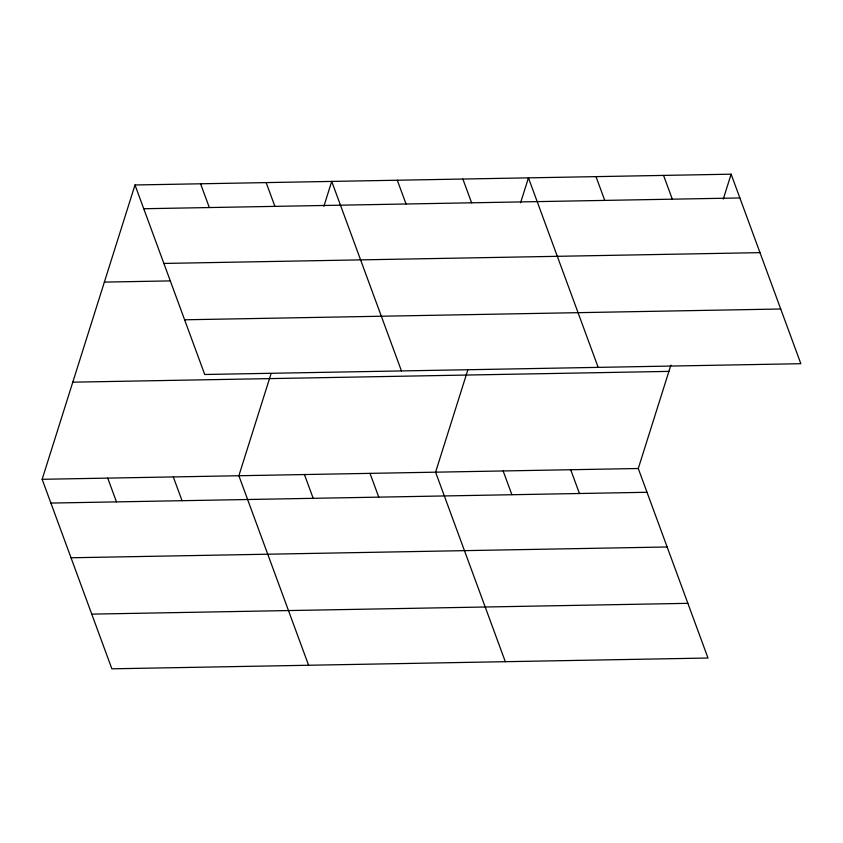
<?xml version="1.0" encoding="UTF-8"?>
<svg xmlns="http://www.w3.org/2000/svg" width="843" height="843" viewBox="0 0 843 843"><rect width="100%" height="100%" fill="white"/><g stroke="black" fill="none" stroke-linecap="round" stroke-linejoin="round"><path stroke-width="1.26" d="M670.88 365.124L638.267 468.508L707.994 658.025L111.877 668.815L42.15 479.298L135.006 184.975L731.123 174.185L800.85 363.702L204.733 374.492L135.006 184.975M271.088 373.607L238.864 475.737L308.601 665.253M323.87 206.314L331.721 181.414L401.458 370.931M467.802 370.045L435.589 472.175L505.315 661.692M520.584 202.752L528.445 177.852L598.172 367.369M723.262 199.085L731.123 174.185M143.753 208.737L739.869 197.957M163.879 263.438L759.996 252.647M104.363 282.099L169.938 280.909M184.617 319.792L780.723 309.002M72.793 382.174L668.91 371.384M42.15 479.298L638.267 468.508M50.896 503.071L647.013 492.28M71.023 557.771L667.129 546.981M91.75 614.125L687.867 603.335M663.557 175.407L672.303 199.18M596.001 176.63L604.747 200.402M570.7 469.73L579.447 493.503M462.87 179.043L471.616 202.805M397.295 180.223L406.041 203.995M503.145 470.952L511.891 494.725M266.156 182.594L274.902 206.366M370.014 473.366L378.76 497.138M200.581 183.785L209.327 207.557M304.439 474.556L313.185 498.318M173.3 476.927L182.046 500.7M107.725 478.118L116.471 501.88"/></g></svg>
